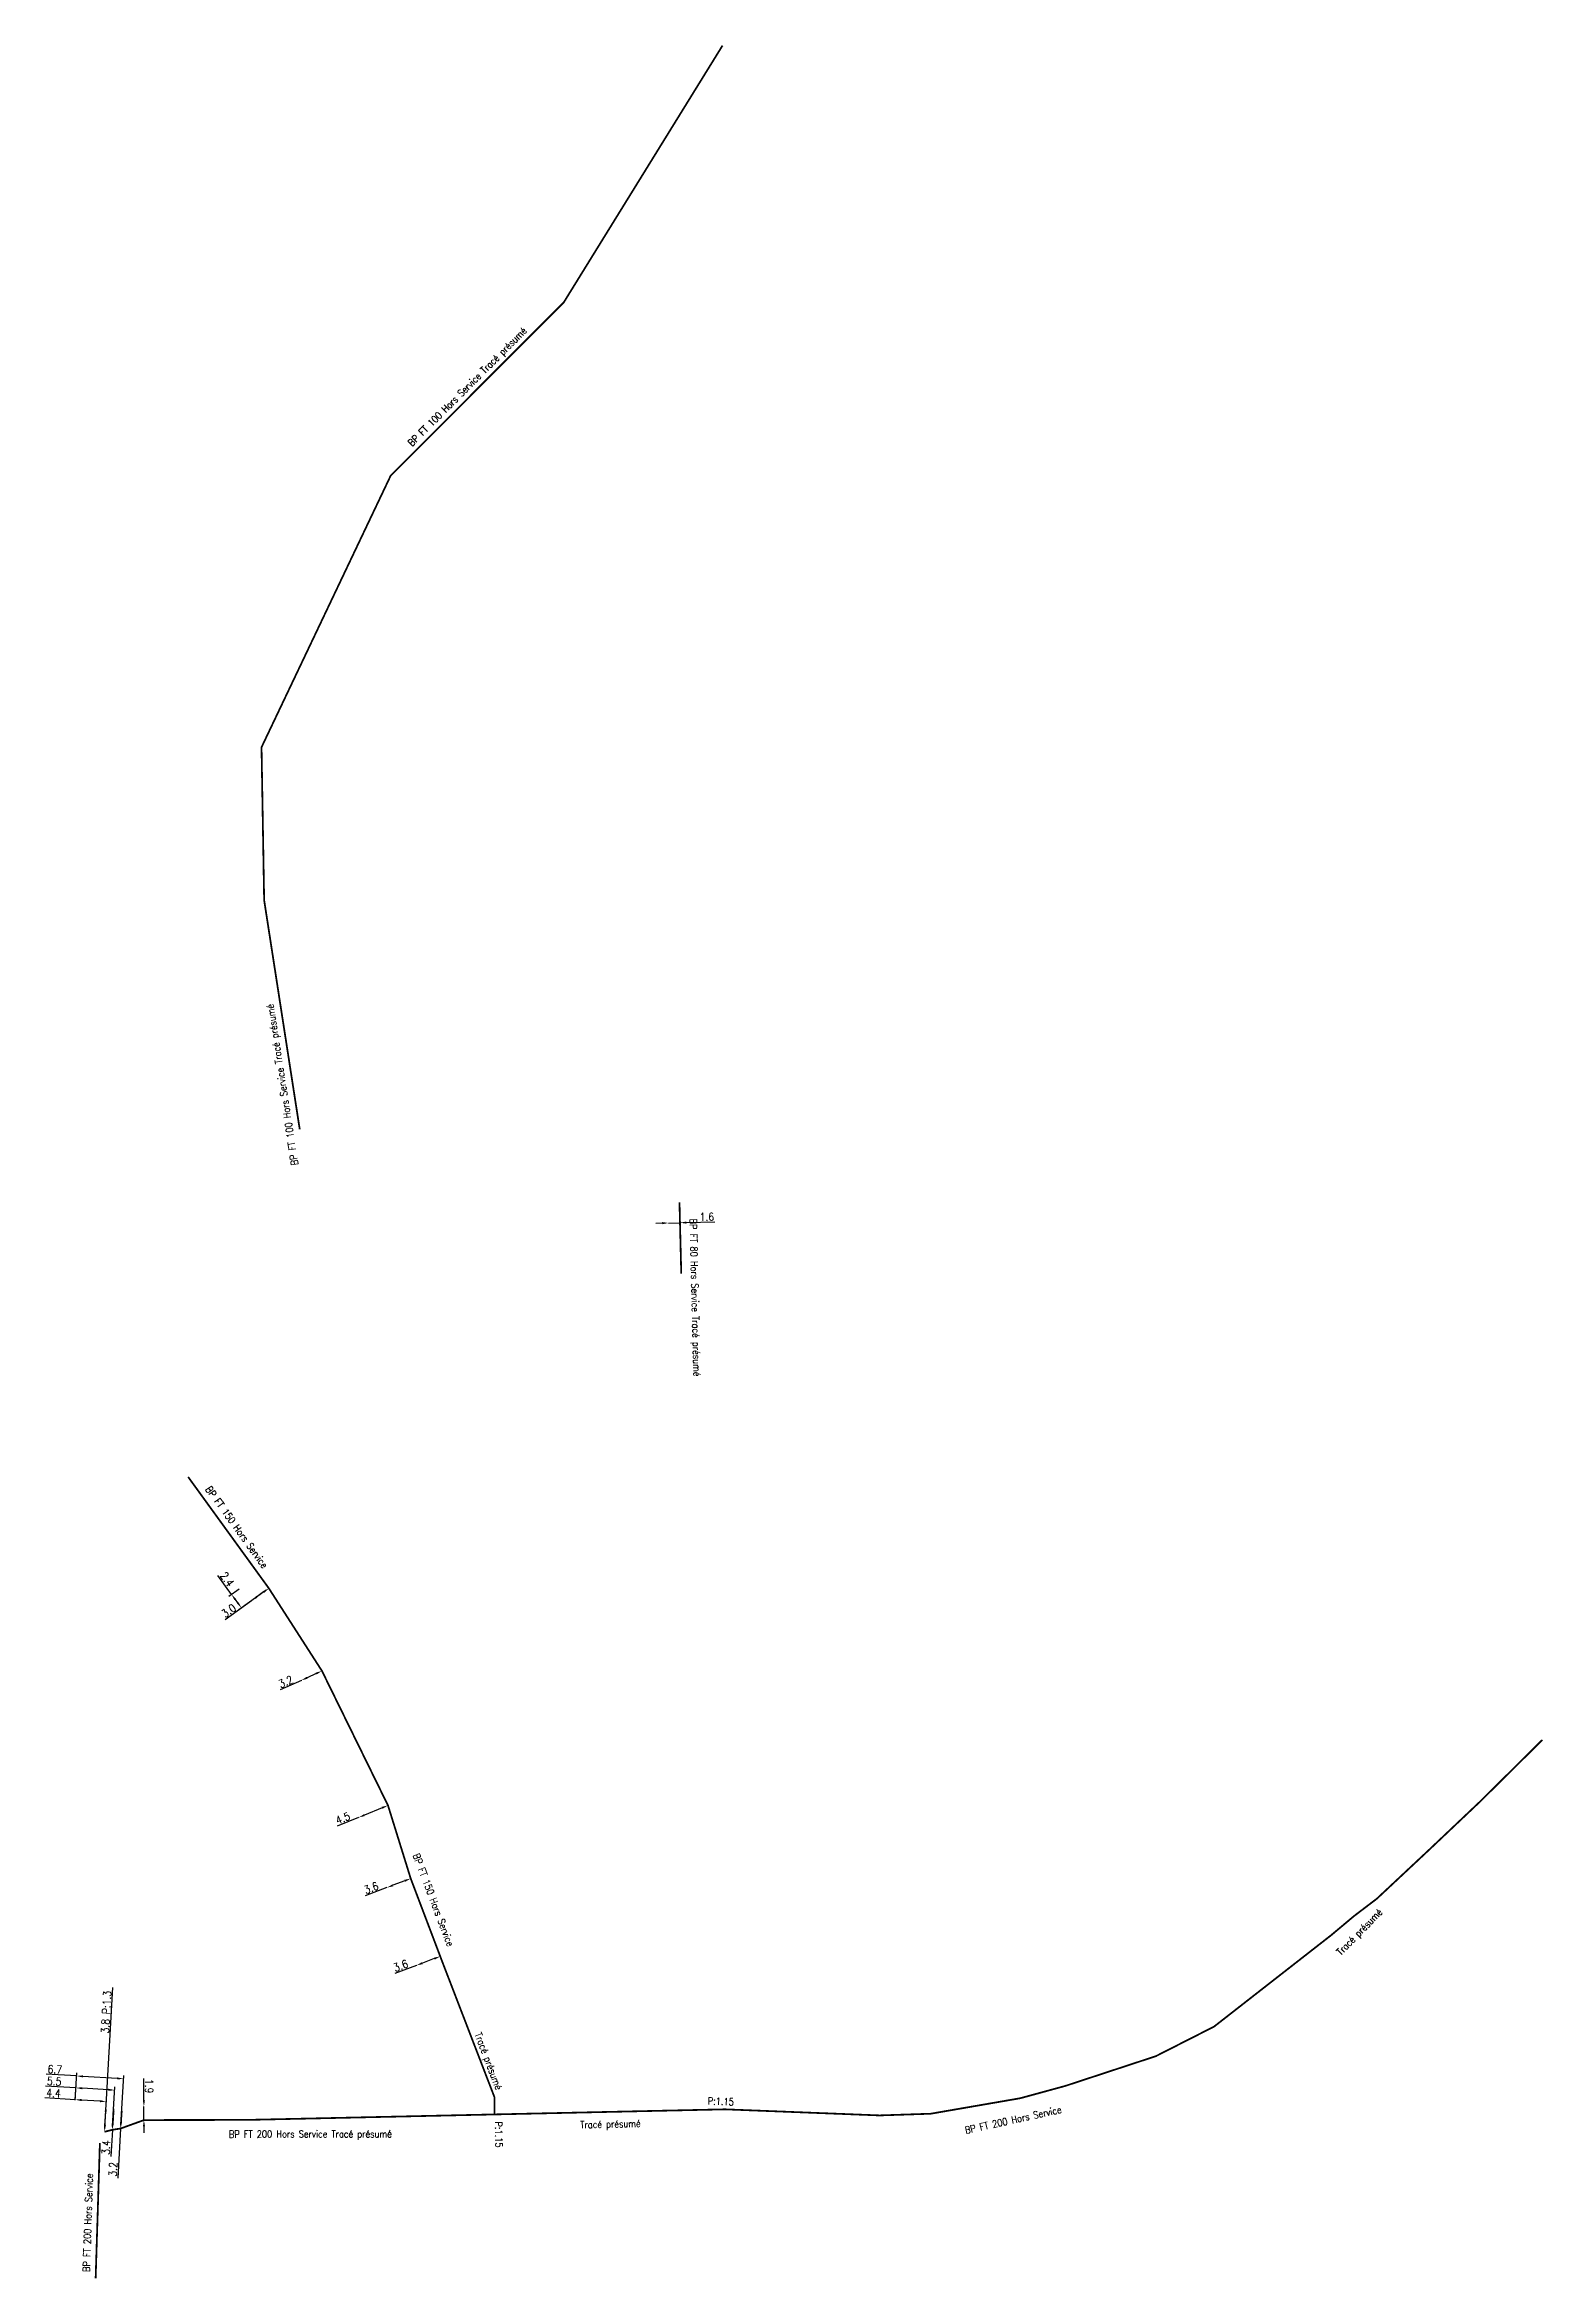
# Model space of a CAD drawing. Header units: millimetres. Extents: x 185000 to 186000, y 128000 to 129005.
# Drawn here: x 185562.6 to 185774.3, y 128057 to 128372.7 of the extents above; entities that cross this region are included whole.
import ezdxf
from ezdxf.enums import TextEntityAlignment as Align

# ---------------------------------------------------------------- set-up
doc = ezdxf.new("R2010")
doc.units = ezdxf.units.MM
doc.header["$PDMODE"] = 34
doc.linetypes.add('L_25_FT', pattern=[2000, 1000, 1000])
doc.layers.get('DEFPOINTS').update_dxf_attribs({"linetype": 'CONTINUOUS'})
doc.layers.add('L_908', color=5, linetype='CONTINUOUS')
doc.styles.get("Standard").update_dxf_attribs({"font": 'romans.shx', "width": 0.85})
doc.linetypes.add('BP_HS', pattern='A,2,-1,["G",Standard,S=0.85,R=0,X=-0.27,Y=-0.4],-1', length=4)
doc.dimstyles.get("Standard").update_dxf_attribs({"dimtxt": 1.5, "dimasz": 1.2, "dimexe": 0.625, "dimexo": 0.625, "dimgap": 0.25, "dimtad": 1, "dimdec": 1, "dimzin": 0, "dimdsep": 46, "dimtxsty": 'Standard', "dimcen": -0.5, "dimadec": 0, "dimazin": 0, "dimtfac": 1, "dimtdec": 1, "dimtmove": 0, "dimatfit": 3, "dimfxl": 0, "dimtolj": 1, "dimtzin": 0, "dimarcsym": 0})

# ---------------------------------------------------------------- blocks, each defined once
blk = doc.blocks.new('*D135')
at = {"layer": 'DEFPOINTS', "color": 0, "linetype": 'Continuous', "transparency": 16777216}
for p in [(185590.41, 128154.76), (185594.24, 128154.59), (185588.98, 128153.72)]:
    blk.add_point(p, dxfattribs=at)
at = {"layer": 'L_908', "color": 0, "linetype": 'Continuous', "lineweight": -2, "transparency": 16777216}
for p, q in [((185588.98, 128153.72), (185587.03, 128156.41)), ((185590.03, 128154.48), (185588.6, 128153.45)), ((185589.86, 128152.53), (185589.51, 128153)), ((185593.86, 128154.32), (185590.01, 128151.53))]:
    blk.add_line(p, q, dxfattribs=at)
at = {"layer": 'L_908', "color": 0, "linetype": 'Continuous', "transparency": 16777216}
for points in [[(185589.63, 128153.08), (185589.39, 128152.91), (185588.98, 128153.72)], [(185589.98, 128152.62), (185589.73, 128152.44), (185590.39, 128151.8)]]:
    blk.add_solid(points, dxfattribs=at)
at = {"layer": 'L_908', "color": 0, "linetype": 'Continuous', "transparency": 16777216, "insert": (185588.35, 128155.87), "char_height": 1.125, "attachment_point": 5, "rotation": 306.0879}
blk.add_mtext('\\A1;2.4', dxfattribs=at)
blk = doc.blocks.new('*D136')
at = {"layer": 'DEFPOINTS', "color": 0, "linetype": 'Continuous', "transparency": 16777216}
for p in [(185594.24, 128154.59), (185591.81, 128152.83), (185591.81, 128152.83)]:
    blk.add_point(p, dxfattribs=at)
at = {"layer": 'L_908', "color": 0, "linetype": 'Continuous', "lineweight": -2, "transparency": 16777216}
for p, q in [((185591.81, 128152.83), (185588.06, 128150.11)), ((185593.51, 128154.07), (185592.54, 128153.36))]:
    blk.add_line(p, q, dxfattribs=at)
at = {"layer": 'L_908', "color": 0, "linetype": 'Continuous', "transparency": 16777216}
for points in [[(185593.42, 128154.19), (185593.6, 128153.94), (185594.24, 128154.59)], [(185592.45, 128153.48), (185592.62, 128153.24), (185591.81, 128152.83)]]:
    blk.add_solid(points, dxfattribs=at)
at = {"layer": 'L_908', "color": 0, "linetype": 'Continuous', "transparency": 16777216, "insert": (185588.58, 128151.42), "char_height": 1.125, "attachment_point": 5, "rotation": 35.9616}
blk.add_mtext('\\A1;3.0', dxfattribs=at)
blk = doc.blocks.new('*D137')
at = {"layer": 'DEFPOINTS', "color": 0, "linetype": 'Continuous', "transparency": 16777216}
for p in [(185601.75, 128142.91), (185598.84, 128141.58), (185598.84, 128141.58)]:
    blk.add_point(p, dxfattribs=at)
at = {"layer": 'L_908', "color": 0, "linetype": 'Continuous', "lineweight": -2, "transparency": 16777216}
for p, q in [((185600.93, 128142.53), (185599.66, 128141.95)), ((185598.84, 128141.58), (185595.86, 128140.22))]:
    blk.add_line(p, q, dxfattribs=at)
at = {"layer": 'L_908', "color": 0, "linetype": 'Continuous', "transparency": 16777216}
for points in [[(185599.59, 128142.09), (185599.72, 128141.81), (185598.84, 128141.58)], [(185600.87, 128142.67), (185600.99, 128142.4), (185601.75, 128142.91)]]:
    blk.add_solid(points, dxfattribs=at)
at = {"layer": 'L_908', "color": 0, "linetype": 'Continuous', "transparency": 16777216, "insert": (185596.63, 128141.39), "char_height": 1.125, "attachment_point": 5, "rotation": 24.5389}
blk.add_mtext('\\A1;3.2', dxfattribs=at)
blk = doc.blocks.new('*D138')
at = {"layer": 'DEFPOINTS', "color": 0, "linetype": 'Continuous', "transparency": 16777216}
for p in [(185611.08, 128123.91), (185606.92, 128122.2), (185606.92, 128122.2)]:
    blk.add_point(p, dxfattribs=at)
at = {"layer": 'L_908', "color": 0, "linetype": 'Continuous', "lineweight": -2, "transparency": 16777216}
for p, q in [((185610.25, 128123.57), (185607.75, 128122.54)), ((185606.92, 128122.2), (185603.89, 128120.96))]:
    blk.add_line(p, q, dxfattribs=at)
at = {"layer": 'L_908', "color": 0, "linetype": 'Continuous', "transparency": 16777216}
for points in [[(185610.19, 128123.71), (185610.31, 128123.43), (185611.08, 128123.91)], [(185607.7, 128122.68), (185607.81, 128122.41), (185606.92, 128122.2)]]:
    blk.add_solid(points, dxfattribs=at)
at = {"layer": 'L_908', "color": 0, "linetype": 'Continuous', "transparency": 16777216, "insert": (185604.7, 128122.1), "char_height": 1.125, "attachment_point": 5, "rotation": 22.2956}
blk.add_mtext('\\A1;4.5', dxfattribs=at)
blk = doc.blocks.new('*D139')
at = {"layer": 'DEFPOINTS', "color": 0, "linetype": 'Continuous', "transparency": 16777216}
for p in [(185614.29, 128113.58), (185610.93, 128112.3), (185610.93, 128112.3)]:
    blk.add_point(p, dxfattribs=at)
at = {"layer": 'L_908', "color": 0, "linetype": 'Continuous', "lineweight": -2, "transparency": 16777216}
for p, q in [((185610.93, 128112.3), (185607.86, 128111.14)), ((185613.45, 128113.26), (185611.77, 128112.62))]:
    blk.add_line(p, q, dxfattribs=at)
at = {"layer": 'L_908', "color": 0, "linetype": 'Continuous', "transparency": 16777216}
for points in [[(185613.4, 128113.4), (185613.51, 128113.12), (185614.29, 128113.58)], [(185611.72, 128112.76), (185611.82, 128112.48), (185610.93, 128112.3)]]:
    blk.add_solid(points, dxfattribs=at)
at = {"layer": 'L_908', "color": 0, "linetype": 'Continuous', "transparency": 16777216, "insert": (185608.71, 128112.26), "char_height": 1.125, "attachment_point": 5, "rotation": 20.7741}
blk.add_mtext('\\A1;3.6', dxfattribs=at)
blk = doc.blocks.new('*D140')
at = {"layer": 'DEFPOINTS', "color": 0, "linetype": 'Continuous', "transparency": 16777216}
for p in [(185615.1, 128101.31), (185615.1, 128101.31), (185618.69, 128101.98)]:
    blk.add_point(p, dxfattribs=at)
at = {"layer": 'L_908', "color": 0, "linetype": 'Continuous', "lineweight": -2, "transparency": 16777216}
for p, q in [((185615.1, 128101.31), (185612.03, 128100.14)), ((185617.62, 128102.26), (185615.94, 128101.63)), ((185618.53, 128102.42), (185618.3, 128103.02))]:
    blk.add_line(p, q, dxfattribs=at)
at = {"layer": 'L_908', "color": 0, "linetype": 'Continuous', "transparency": 16777216}
for points in [[(185615.89, 128101.77), (185615.99, 128101.48), (185615.1, 128101.31)], [(185617.57, 128102.4), (185617.68, 128102.12), (185618.46, 128102.58)]]:
    blk.add_solid(points, dxfattribs=at)
at = {"layer": 'L_908', "color": 0, "linetype": 'Continuous', "transparency": 16777216, "insert": (185612.88, 128101.27), "char_height": 1.125, "attachment_point": 5, "rotation": 20.7741}
blk.add_mtext('\\A1;3.6', dxfattribs=at)
blk = doc.blocks.new('*D141')
at = {"layer": 'DEFPOINTS', "color": 0, "linetype": 'Continuous', "transparency": 16777216}
for p in [(185566.88, 128082.33), (185566.85, 128081.8), (185571.02, 128077.8)]:
    blk.add_point(p, dxfattribs=at)
at = {"layer": 'L_908', "color": 0, "linetype": 'Continuous', "lineweight": -2, "transparency": 16777216}
for p, q in [((185566.88, 128082.33), (185562.57, 128082.58)), ((185566.88, 128082.26), (185566.91, 128082.8)), ((185570.38, 128082.12), (185567.78, 128082.28)), ((185571.05, 128078.26), (185571.3, 128082.54))]:
    blk.add_line(p, q, dxfattribs=at)
at = {"layer": 'L_908', "color": 0, "linetype": 'Continuous', "transparency": 16777216}
for points in [[(185567.79, 128082.43), (185567.77, 128082.13), (185566.88, 128082.33)], [(185570.38, 128082.27), (185570.37, 128081.97), (185571.27, 128082.07)]]:
    blk.add_solid(points, dxfattribs=at)
at = {"layer": 'L_908', "color": 0, "linetype": 'Continuous', "transparency": 16777216, "insert": (185563.82, 128083.26), "char_height": 1.125, "attachment_point": 5, "rotation": 356.654}
blk.add_mtext('\\A1;4.4', dxfattribs=at)
blk = doc.blocks.new('*D142')
at = {"layer": 'DEFPOINTS', "color": 0, "linetype": 'Continuous', "transparency": 16777216}
for p in [(185571.24, 128081.54), (185571.24, 128081.54), (185571.02, 128077.8)]:
    blk.add_point(p, dxfattribs=at)
at = {"layer": 'L_908', "color": 0, "linetype": 'Continuous', "lineweight": -2, "transparency": 16777216}
for p, q in [((185571.24, 128081.54), (185572.22, 128098.18)), ((185571.08, 128078.7), (185571.19, 128080.64))]:
    blk.add_line(p, q, dxfattribs=at)
at = {"layer": 'L_908', "color": 0, "linetype": 'Continuous', "transparency": 16777216}
for points in [[(185571.04, 128080.65), (185571.34, 128080.63), (185571.24, 128081.54)], [(185570.93, 128078.7), (185571.23, 128078.69), (185571.02, 128077.8)]]:
    blk.add_solid(points, dxfattribs=at)
at = {"layer": 'L_908', "color": 0, "linetype": 'Continuous', "transparency": 16777216, "insert": (185571.26, 128094.71), "char_height": 1.125, "attachment_point": 5, "rotation": 86.654}
blk.add_mtext('\\A1;3.8 P:1.3', dxfattribs=at)
blk = doc.blocks.new('*D143')
at = {"layer": 'DEFPOINTS', "color": 0, "linetype": 'Continuous', "transparency": 16777216}
for p in [(185566.98, 128084), (185566.85, 128081.8), (185572.14, 128078.08)]:
    blk.add_point(p, dxfattribs=at)
at = {"layer": 'L_908', "color": 0, "linetype": 'Continuous', "lineweight": -2, "transparency": 16777216}
for p, q in [((185566.98, 128084), (185562.68, 128084.25)), ((185566.88, 128082.26), (185567.01, 128084.47)), ((185571.57, 128083.73), (185567.88, 128083.95)), ((185572.17, 128078.55), (185572.5, 128084.15))]:
    blk.add_line(p, q, dxfattribs=at)
at = {"layer": 'L_908', "color": 0, "linetype": 'Continuous', "transparency": 16777216}
for points in [[(185567.89, 128084.1), (185567.87, 128083.8), (185566.98, 128084)], [(185571.58, 128083.88), (185571.56, 128083.58), (185572.47, 128083.68)]]:
    blk.add_solid(points, dxfattribs=at)
at = {"layer": 'L_908', "color": 0, "linetype": 'Continuous', "transparency": 16777216, "insert": (185563.92, 128084.93), "char_height": 1.125, "attachment_point": 5, "rotation": 356.654}
blk.add_mtext('\\A1;5.5', dxfattribs=at)
blk = doc.blocks.new('*D144')
at = {"layer": 'DEFPOINTS', "color": 0, "linetype": 'Continuous', "transparency": 16777216}
for p in [(185572.34, 128081.48), (185572.34, 128081.48), (185572.14, 128078.08)]:
    blk.add_point(p, dxfattribs=at)
at = {"layer": 'L_908', "color": 0, "linetype": 'Continuous', "lineweight": -2, "transparency": 16777216}
for p, q in [((185572.29, 128080.58), (185572.19, 128078.98)), ((185572.14, 128078.08), (185571.92, 128074.32))]:
    blk.add_line(p, q, dxfattribs=at)
at = {"layer": 'L_908', "color": 0, "linetype": 'Continuous', "transparency": 16777216}
for points in [[(185572.04, 128078.99), (185572.34, 128078.97), (185572.14, 128078.08)], [(185572.14, 128080.59), (185572.44, 128080.57), (185572.34, 128081.48)]]:
    blk.add_solid(points, dxfattribs=at)
at = {"layer": 'L_908', "color": 0, "linetype": 'Continuous', "transparency": 16777216, "insert": (185571.24, 128075.57), "char_height": 1.125, "attachment_point": 5, "rotation": 86.654}
blk.add_mtext('\\A1;3.4', dxfattribs=at)
blk = doc.blocks.new('*D145')
at = {"layer": 'DEFPOINTS', "color": 0, "linetype": 'Continuous', "transparency": 16777216}
for p in [(185567.08, 128085.68), (185566.85, 128081.8), (185573.3, 128078.26)]:
    blk.add_point(p, dxfattribs=at)
at = {"layer": 'L_908', "color": 0, "linetype": 'Continuous', "lineweight": -2, "transparency": 16777216}
for p, q in [((185567.08, 128085.68), (185562.8, 128085.93)), ((185566.88, 128082.26), (185567.1, 128086.14)), ((185572.82, 128085.34), (185567.98, 128085.62)), ((185573.33, 128078.73), (185573.74, 128085.75))]:
    blk.add_line(p, q, dxfattribs=at)
at = {"layer": 'L_908', "color": 0, "linetype": 'Continuous', "transparency": 16777216}
for points in [[(185567.98, 128085.77), (185567.97, 128085.47), (185567.08, 128085.68)], [(185572.83, 128085.49), (185572.81, 128085.19), (185573.72, 128085.29)]]:
    blk.add_solid(points, dxfattribs=at)
at = {"layer": 'L_908', "color": 0, "linetype": 'Continuous', "transparency": 16777216, "insert": (185564.01, 128086.61), "char_height": 1.125, "attachment_point": 5, "rotation": 356.654}
blk.add_mtext('\\A1;6.7', dxfattribs=at)
blk = doc.blocks.new('*D146')
at = {"layer": 'DEFPOINTS', "color": 0, "linetype": 'Continuous', "transparency": 16777216}
for p in [(185573.49, 128081.41), (185573.49, 128081.41), (185573.3, 128078.26)]:
    blk.add_point(p, dxfattribs=at)
at = {"layer": 'L_908', "color": 0, "linetype": 'Continuous', "lineweight": -2, "transparency": 16777216}
for p, q in [((185573.44, 128080.51), (185573.36, 128079.16)), ((185573.3, 128078.26), (185572.9, 128071.26))]:
    blk.add_line(p, q, dxfattribs=at)
at = {"layer": 'L_908', "color": 0, "linetype": 'Continuous', "transparency": 16777216}
for points in [[(185573.21, 128079.17), (185573.51, 128079.15), (185573.3, 128078.26)], [(185573.29, 128080.52), (185573.59, 128080.5), (185573.49, 128081.41)]]:
    blk.add_solid(points, dxfattribs=at)
at = {"layer": 'L_908', "color": 0, "linetype": 'Continuous', "transparency": 16777216, "insert": (185572.22, 128072.49), "char_height": 1.125, "attachment_point": 5, "rotation": 86.654}
blk.add_mtext('\\A1;3.2', dxfattribs=at)
blk = doc.blocks.new('*D147')
at = {"layer": 'DEFPOINTS', "color": 0, "linetype": 'Continuous', "transparency": 16777216}
for p in [(185576.59, 128081.35), (185576.59, 128081.35), (185576.59, 128079.45)]:
    blk.add_point(p, dxfattribs=at)
at = {"layer": 'L_908', "color": 0, "linetype": 'Continuous', "lineweight": -2, "transparency": 16777216}
for p, q in [((185576.59, 128082.25), (185576.58, 128085.35)), ((185576.59, 128079.45), (185576.59, 128081.35)), ((185576.6, 128078.55), (185576.6, 128077.65))]:
    blk.add_line(p, q, dxfattribs=at)
at = {"layer": 'L_908', "color": 0, "linetype": 'Continuous', "transparency": 16777216}
for points in [[(185576.74, 128082.25), (185576.44, 128082.25), (185576.59, 128081.35)], [(185576.75, 128078.55), (185576.45, 128078.55), (185576.59, 128079.45)]]:
    blk.add_solid(points, dxfattribs=at)
at = {"layer": 'L_908', "color": 0, "linetype": 'Continuous', "transparency": 16777216, "insert": (185577.33, 128084.25), "char_height": 1.125, "attachment_point": 5, "rotation": 270.13}
blk.add_mtext('\\A1;1.9', dxfattribs=at)
blk = doc.blocks.new('*D155')
at = {"layer": 'DEFPOINTS', "color": 0, "linetype": 'Continuous', "transparency": 16777216}
for p in [(185650.74, 128206.2), (185650.74, 128206.2), (185652.34, 128206.24)]:
    blk.add_point(p, dxfattribs=at)
at = {"layer": 'L_908', "color": 0, "linetype": 'Continuous', "lineweight": -2, "transparency": 16777216}
for p, q in [((185649.84, 128206.18), (185648.94, 128206.15)), ((185650.74, 128206.2), (185652.34, 128206.24)), ((185653.24, 128206.26), (185657.28, 128206.36))]:
    blk.add_line(p, q, dxfattribs=at)
at = {"layer": 'L_908', "color": 0, "linetype": 'Continuous', "transparency": 16777216}
for points in [[(185649.84, 128206.33), (185649.84, 128206.03), (185650.74, 128206.2)], [(185653.24, 128206.41), (185653.24, 128206.11), (185652.34, 128206.24)]]:
    blk.add_solid(points, dxfattribs=at)
at = {"layer": 'L_908', "color": 0, "linetype": 'Continuous', "transparency": 16777216, "insert": (185656.14, 128207.08), "char_height": 1.125, "attachment_point": 5, "rotation": 1.3964}
blk.add_mtext('\\A1;1.6', dxfattribs=at)

msp = doc.modelspace()

# ---------------------------------------------------------------- linework, layer by layer
at = {"layer": 'L_908', "linetype": 'BP_HS', "const_width": 0.25}
for points in [[(185598.61, 128219.43), (185593.58, 128251.81), (185593.21, 128273.42), (185611.46, 128311.79), (185635.92, 128336.28), (185658.35, 128372.56)], [(185652.52, 128199.04), (185652.34, 128206.24), (185652.27, 128209.13)], [(185626.14, 128080.25), (185626.12, 128082.7), (185618.69, 128101.98), (185614.29, 128113.58), (185611.08, 128123.91), (185601.75, 128142.91), (185594.24, 128154.59), (185582.84, 128170.32)], [(185571.02, 128077.8), (185572.14, 128078.08), (185573.3, 128078.26), (185576.59, 128079.45), (185591.35, 128079.48), (185626.14, 128080.25), (185658.71, 128080.97), (185658.71, 128080.97), (185680.55, 128080.11), (185680.55, 128080.11), (185687.77, 128080.35), (185687.77, 128080.35), (185700.43, 128082.54), (185700.43, 128082.54), (185706.8, 128084.28), (185706.8, 128084.28), (185719.58, 128088.48), (185719.58, 128088.48), (185727.81, 128092.66), (185727.81, 128092.66), (185744.35, 128105.57), (185744.35, 128105.57), (185747.6, 128108.29), (185747.6, 128108.29), (185750.81, 128110.73), (185758.11, 128117.56), (185758.11, 128117.56), (185765.37, 128124.43), (185765.37, 128124.43), (185768.04, 128127.07), (185774.21, 128133.18)], [(185569.77, 128057.08), (185570.37, 128076.23)]]:
    msp.add_lwpolyline(points, dxfattribs=at)

# ---------------------------------------------------------------- texts
at = {"layer": 'L_908', "linetype": 'L_25_FT', "width": 0.85}
for s, rotation, p in [('BP FT 100 Hors Service Tracé présumé', 45.0335, (185622.39, 128324.27)), ('BP FT 100 Hors Service Tracé présumé', 98.8207, (185596.29, 128225.76)), ('BP FT 80 Hors Service Tracé présumé', 271.3964, (185654.34, 128195.67)), ('BP FT 150 Hors Service', 305.9296, (185589.73, 128163.24)), ('BP FT 150 Hors Service', 290.7741, (185617.52, 128110.57)), ('Tracé présumé', 45.4998, (185748.46, 128105.92)), ('Tracé présumé', 290.7741, (185625.14, 128087.72)), ('P:1.15', 357.7428, (185658.11, 128082.09)), ('P:1.15', 270.5087, (185626.74, 128077.41)), ('Tracé présumé', 1.2673, (185642.52, 128078.72)), ('BP FT 200 Hors Service', 12.3537, (185699.42, 128079.51)), ('BP FT 200 Hors Service Tracé présumé', 0.13, (185600.11, 128077.34)), ('BP FT 200 Hors Service', 88.2032, (185568.64, 128064.95))]:
    msp.add_text(s, height=1, rotation=rotation, dxfattribs=at).set_placement(p, align=Align.MIDDLE)

# ---------------------------------------------------------------- dimensions: what is measured, and where the dimension line sits
at = {"layer": 'L_908', "linetype": 'Continuous'}
for base, p1, p2, angle, override, picture, middle in [((185650.74, 128206.2), (185652.34, 128206.24), (185650.74, 128206.2), 1.3964, {"dimscale": 0.75, "dimatfit": 0}, '*D155', (185656.16, 128206.33)), ((185588.98, 128153.72), (185594.24, 128154.59), (185590.41, 128154.76), 306.0879, {"dimscale": 0.75}, '*D135', (185587.74, 128155.43)), ((185591.81, 128152.83), (185594.24, 128154.59), (185591.81, 128152.83), 35.9616, {"dimscale": 0.75}, '*D136', (185589.02, 128150.81)), ((185598.84, 128141.58), (185601.75, 128142.91), (185598.84, 128141.58), 24.5389, {"dimscale": 0.75}, '*D137', (185596.94, 128140.71)), ((185606.92, 128122.2), (185611.08, 128123.91), (185606.92, 128122.2), 22.2956, {"dimscale": 0.75}, '*D138', (185604.99, 128121.41)), ((185610.93, 128112.3), (185614.29, 128113.58), (185610.93, 128112.3), 20.7741, {"dimscale": 0.75}, '*D139', (185608.97, 128111.56)), ((185615.1, 128101.31), (185618.69, 128101.98), (185615.1, 128101.31), 20.7741, {"dimscale": 0.75}, '*D140', (185613.14, 128100.56)), ((185566.98, 128084), (185572.14, 128078.08), (185566.85, 128081.8), 356.654, {"dimscale": 0.75}, '*D143', (185563.87, 128084.18)), ((185567.0767, 128085.675), (185573.3048, 128078.2642), (185566.85, 128081.797), 356.654, {"dimscale": 0.75}, '*D145', (185563.9636, 128085.857)), ((185576.59, 128081.35), (185576.59, 128079.45), (185576.59, 128081.35), 270.13, {"dimscale": 0.75, "dimlfac": 1, "dimlunit": 2, "dimatfit": 0}, '*D147', (185576.58, 128084.25)), ((185566.88, 128082.33), (185571.02, 128077.8), (185566.85, 128081.8), 356.654, {"dimscale": 0.75}, '*D141', (185563.78, 128082.51)), ((185572.34, 128081.48), (185572.14, 128078.08), (185572.34, 128081.48), 266.654, {"dimscale": 0.75}, '*D144', (185571.99, 128075.53)), ((185573.48866, 128081.40886), (185573.30481, 128078.26423), (185573.48866, 128081.40886), 266.65396, {"dimscale": 0.75}, '*D146', (185572.96476, 128072.448))]:
    dim = msp.add_linear_dim(base=base, p1=p1, p2=p2, angle=angle, dimstyle='Standard', override=override, dxfattribs=at)
    dim.commit()
    dim.dimension.update_dxf_attribs({"geometry": picture, "text_midpoint": middle, "dimtype": 160})
dim = msp.add_linear_dim(base=(185571.2425, 128081.54019), p1=(185571.02363, 128077.79658), p2=(185571.2425, 128081.54019), angle=266.65396, text='<> P:1.3', dimstyle='Standard', override={"dimscale": 0.75}, dxfattribs=at)
dim.commit()
dim.dimension.update_dxf_attribs({"geometry": '*D142', "text_midpoint": (185572.01015, 128094.67008), "dimtype": 160})

doc.saveas('drawing.dxf')
